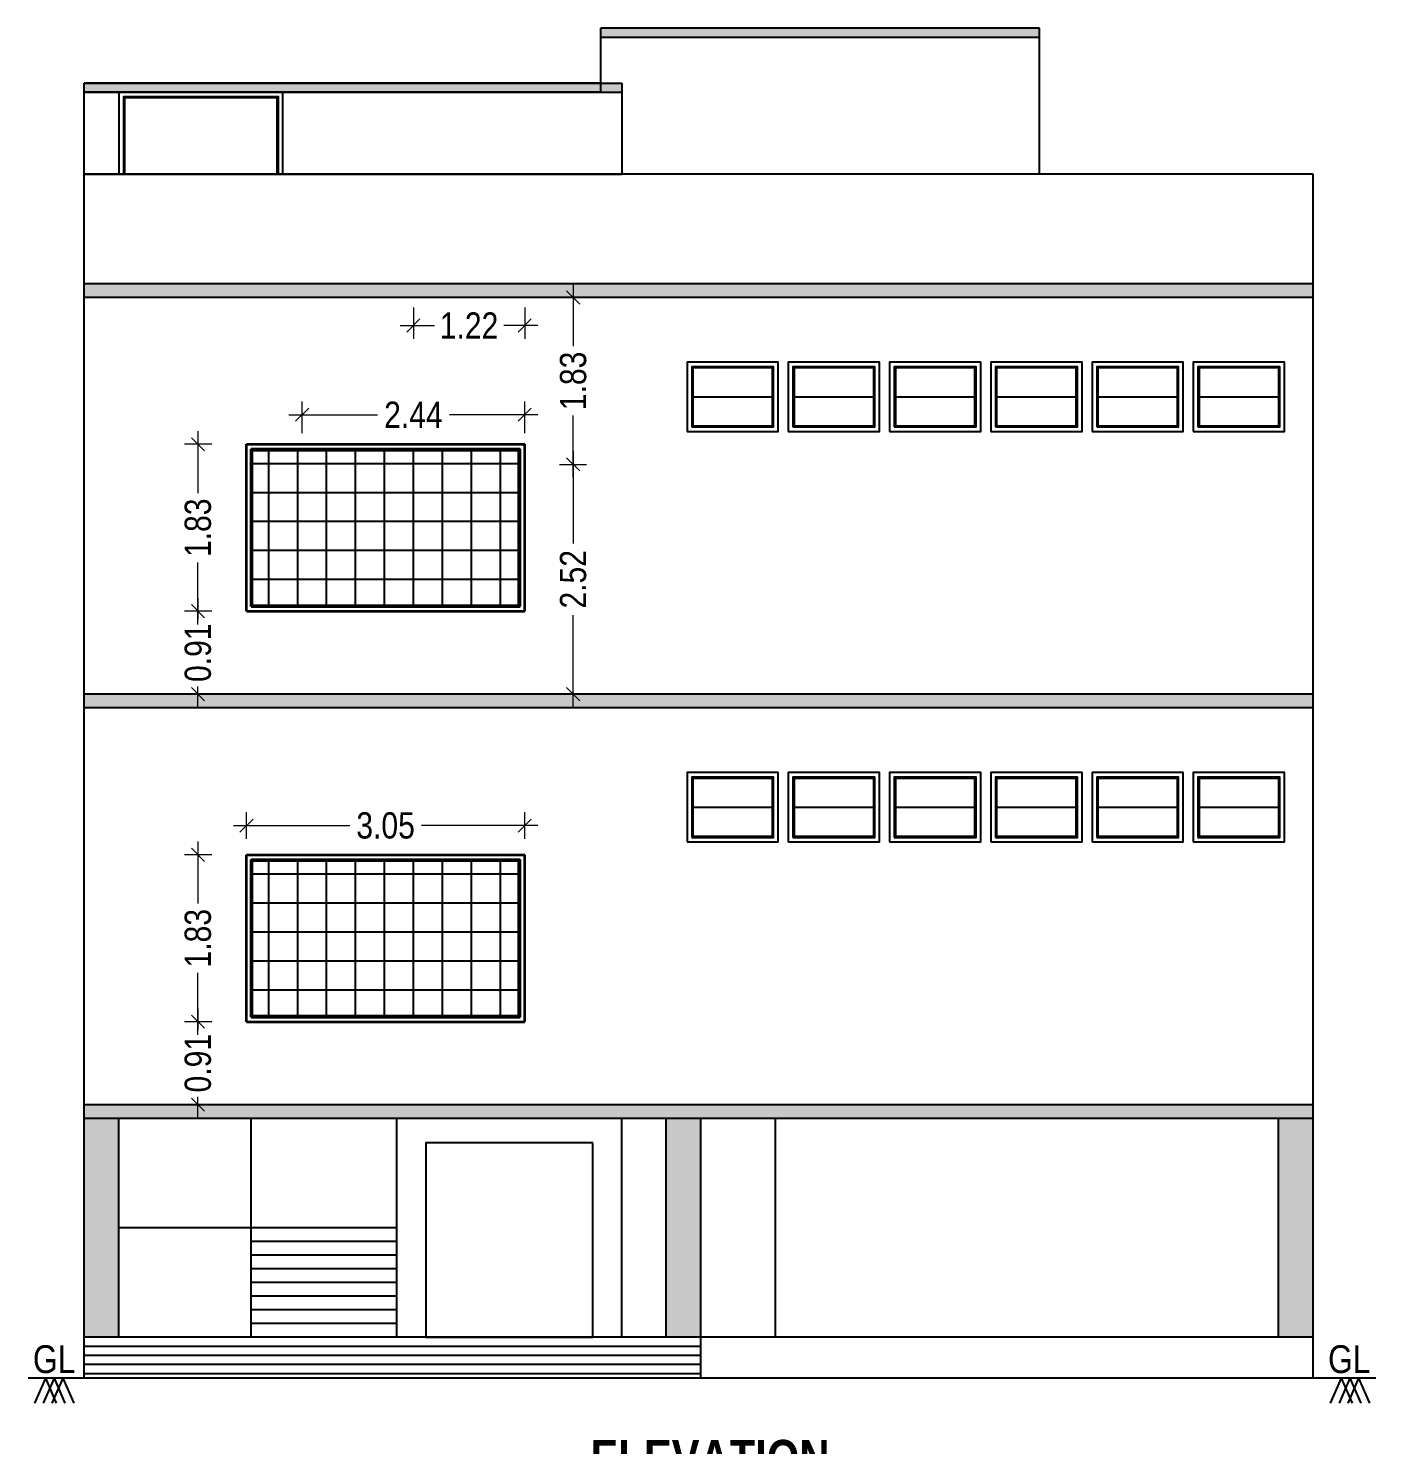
# Model space of a CAD drawing. Header units: metres. Extents: x 2865 to 2957, y -495 to -392.
# Drawn here: x 2937.15 to 2951.92, y -460.56 to -445.04 of the extents above; entities that cross this region are included whole.
import ezdxf

# ---------------------------------------------------------------- set-up
doc = ezdxf.new("R2010")
doc.units = ezdxf.units.M
doc.header["$LTSCALE"] = 12.7
doc.layers.get('Defpoints').update_dxf_attribs({"color": 140})
for name, color, linetype in [('BLK_1_FLR_1_GLASS_FACADE_1', 7, 'Continuous'), ('BLK_1_FLR_1_GLASS_FACADE_2', 7, 'Continuous'), ('BLK_1_FLR_1_GLASS_FACADE_3', 7, 'Continuous')]:
    doc.layers.add(name, color=color, linetype=linetype)
doc.layers.add('G-Elev', color=111, linetype='Continuous', lineweight=50)
doc.styles.add('Annotative', font='ARIALN.TTF')
doc.styles.get("Standard").update_dxf_attribs({"font": 'ARIALN.TTF'})
doc.dimstyles.new('BLD OUTER', dxfattribs={"dimscale": 0.096, "dimtxt": 3, "dimasz": 1.5, "dimexe": 1.524, "dimexo": 3.96875, "dimgap": 0.889, "dimtad": 0, "dimzin": 0, "dimdsep": 46, "dimtxsty": 'Annotative', "dimblk": 'OBLIQUE', "dimcen": 0, "dimdle": 1.5, "dimclrd": 256, "dimadec": 0, "dimazin": 0, "dimtfac": 1, "dimtofl": 0, "dimtmove": 0, "dimatfit": 3, "dimldrblk": 'OPEN', "dimfxl": 0, "dimtolj": 1, "dimtzin": 0, "dimlwd": 18, "dimlwe": 18, "dimarcsym": 0})

# ---------------------------------------------------------------- blocks, each defined once
blk = doc.blocks.new('_Oblique')
at = {"color": 0, "linetype": 'ByBlock', "lineweight": -2}
blk.add_line((-0.5, -0.5), (0.5, 0.5), dxfattribs=at)
blk = doc.blocks.new('*D118')
at = {"layer": 'BLK_1_FLR_1_GLASS_FACADE_1', "color": 0, "lineweight": 18}
for p, q in [((2939.543, -453.922), (2939.543, -453.631)), ((2942.593, -453.922), (2942.593, -453.631))]:
    blk.add_line(p, q, dxfattribs=at)
at = {"layer": 'BLK_1_FLR_1_GLASS_FACADE_1', "lineweight": 18}
for p, q in [((2939.399, -453.777), (2940.675, -453.777)), ((2942.737, -453.777), (2941.461, -453.777))]:
    blk.add_line(p, q, dxfattribs=at)
at = {"layer": 'Defpoints', "color": 0}
for p in [(2942.593, -453.777), (2939.543, -454.303), (2942.593, -454.303)]:
    blk.add_point(p, dxfattribs=at)
at = {"layer": 'BLK_1_FLR_1_GLASS_FACADE_1', "lineweight": 18, "xscale": 0.144, "yscale": 0.144, "zscale": 0.144, "rotation": 180}
blk.add_blockref('_Oblique', (2939.543, -453.777), dxfattribs=at)
at = {"layer": 'BLK_1_FLR_1_GLASS_FACADE_1', "lineweight": 18, "xscale": 0.144, "yscale": 0.144, "zscale": 0.144}
blk.add_blockref('_Oblique', (2942.593, -453.777), dxfattribs=at)
at = {"layer": 'BLK_1_FLR_1_GLASS_FACADE_1', "color": 0, "insert": (2941.068, -453.777), "char_height": 0.288, "attachment_point": 5, "style": 'Annotative'}
blk.add_mtext('\\A1;3.05', dxfattribs=at)
blk = doc.blocks.new('_Open')
at = {"color": 0, "linetype": 'ByBlock', "lineweight": -2}
for p, q in [((-1, 0.17), (0, 0)), ((-1, -0.17), (0, 0)), ((0, 0), (-1, 0))]:
    blk.add_line(p, q, dxfattribs=at)
blk = doc.blocks.new('*D119')
at = {"layer": 'BLK_1_FLR_1_GLASS_FACADE_1', "lineweight": 18}
for p, q in [((2939.011, -453.953), (2939.011, -454.631)), ((2939.011, -456.071), (2939.011, -455.393))]:
    blk.add_line(p, q, dxfattribs=at)
at = {"layer": 'BLK_1_FLR_1_GLASS_FACADE_1', "color": 0, "lineweight": 18}
for p, q in [((2939.162, -454.097), (2938.864, -454.097)), ((2939.162, -455.927), (2938.864, -455.927))]:
    blk.add_line(p, q, dxfattribs=at)
at = {"layer": 'Defpoints', "color": 0}
for p in [(2939.543, -454.097), (2939.011, -455.927), (2939.543, -455.927)]:
    blk.add_point(p, dxfattribs=at)
at = {"layer": 'BLK_1_FLR_1_GLASS_FACADE_1', "lineweight": 18, "xscale": 0.144, "yscale": 0.144, "zscale": 0.144}
for p, rotation in [((2939.011, -454.097), 90), ((2939.011, -455.927), 270)]:
    blk.add_blockref('_Oblique', p, dxfattribs=dict(at, rotation=rotation))
at = {"layer": 'BLK_1_FLR_1_GLASS_FACADE_1', "color": 0, "insert": (2939.011, -455.012), "char_height": 0.288, "attachment_point": 5, "rotation": 90, "style": 'Annotative'}
blk.add_mtext('\\A1;1.83', dxfattribs=at)
blk = doc.blocks.new('*D120')
at = {"layer": 'BLK_1_FLR_1_GLASS_FACADE_1', "lineweight": 18}
for p, q in [((2939.011, -455.783), (2939.011, -456.012)), ((2939.011, -456.981), (2939.011, -456.751))]:
    blk.add_line(p, q, dxfattribs=at)
at = {"layer": 'BLK_1_FLR_1_GLASS_FACADE_1', "color": 0, "lineweight": 18}
for p, q in [((2939.162, -455.927), (2938.864, -455.927)), ((2939.226, -456.837), (2938.864, -456.837))]:
    blk.add_line(p, q, dxfattribs=at)
at = {"layer": 'Defpoints', "color": 0}
for p in [(2939.543, -455.927), (2939.011, -456.837), (2939.607, -456.837)]:
    blk.add_point(p, dxfattribs=at)
at = {"layer": 'BLK_1_FLR_1_GLASS_FACADE_1', "lineweight": 18, "xscale": 0.144, "yscale": 0.144, "zscale": 0.144}
for p, rotation in [((2939.011, -455.927), 90), ((2939.011, -456.837), 270)]:
    blk.add_blockref('_Oblique', p, dxfattribs=dict(at, rotation=rotation))
at = {"layer": 'BLK_1_FLR_1_GLASS_FACADE_1', "color": 0, "insert": (2939.011, -456.382), "char_height": 0.288, "attachment_point": 5, "rotation": 90, "style": 'Annotative'}
blk.add_mtext('\\A1;0.91', dxfattribs=at)
blk = doc.blocks.new('*D121')
at = {"layer": 'BLK_1_FLR_1_GLASS_FACADE_2', "color": 0, "lineweight": 18}
for p, q in [((2940.153, -449.476), (2940.153, -449.127)), ((2942.593, -449.476), (2942.593, -449.127))]:
    blk.add_line(p, q, dxfattribs=at)
at = {"layer": 'BLK_1_FLR_1_GLASS_FACADE_2', "lineweight": 18}
for p, q in [((2940.009, -449.273), (2940.979, -449.273)), ((2942.737, -449.273), (2941.767, -449.273))]:
    blk.add_line(p, q, dxfattribs=at)
at = {"layer": 'Defpoints', "color": 0}
for p in [(2940.153, -449.273), (2940.153, -449.857), (2942.593, -449.857)]:
    blk.add_point(p, dxfattribs=at)
at = {"layer": 'BLK_1_FLR_1_GLASS_FACADE_2', "lineweight": 18, "xscale": 0.144, "yscale": 0.144, "zscale": 0.144, "rotation": 180}
blk.add_blockref('_Oblique', (2940.153, -449.273), dxfattribs=at)
at = {"layer": 'BLK_1_FLR_1_GLASS_FACADE_2', "lineweight": 18, "xscale": 0.144, "yscale": 0.144, "zscale": 0.144}
blk.add_blockref('_Oblique', (2942.593, -449.273), dxfattribs=at)
at = {"layer": 'BLK_1_FLR_1_GLASS_FACADE_2', "color": 0, "insert": (2941.373, -449.273), "char_height": 0.288, "attachment_point": 5, "style": 'Annotative'}
blk.add_mtext('\\A1;2.44', dxfattribs=at)
blk = doc.blocks.new('*D122')
at = {"layer": 'BLK_1_FLR_1_GLASS_FACADE_2', "lineweight": 18}
for p, q in [((2939.011, -449.453), (2939.011, -450.131)), ((2939.011, -451.571), (2939.011, -450.893))]:
    blk.add_line(p, q, dxfattribs=at)
at = {"layer": 'BLK_1_FLR_1_GLASS_FACADE_2', "color": 0, "lineweight": 18}
for p, q in [((2939.162, -449.597), (2938.864, -449.597)), ((2939.162, -451.427), (2938.864, -451.427))]:
    blk.add_line(p, q, dxfattribs=at)
at = {"layer": 'Defpoints', "color": 0}
for p in [(2939.543, -449.597), (2939.011, -451.427), (2939.543, -451.427)]:
    blk.add_point(p, dxfattribs=at)
at = {"layer": 'BLK_1_FLR_1_GLASS_FACADE_2', "lineweight": 18, "xscale": 0.144, "yscale": 0.144, "zscale": 0.144}
for p, rotation in [((2939.011, -449.597), 90), ((2939.011, -451.427), 270)]:
    blk.add_blockref('_Oblique', p, dxfattribs=dict(at, rotation=rotation))
at = {"layer": 'BLK_1_FLR_1_GLASS_FACADE_2', "color": 0, "insert": (2939.011, -450.512), "char_height": 0.288, "attachment_point": 5, "rotation": 90, "style": 'Annotative'}
blk.add_mtext('\\A1;1.83', dxfattribs=at)
blk = doc.blocks.new('*D123')
at = {"layer": 'BLK_1_FLR_1_GLASS_FACADE_2', "lineweight": 18}
for p, q in [((2939.011, -451.283), (2939.011, -451.512)), ((2939.011, -452.481), (2939.011, -452.251))]:
    blk.add_line(p, q, dxfattribs=at)
at = {"layer": 'BLK_1_FLR_1_GLASS_FACADE_2', "color": 0, "lineweight": 18}
for p, q in [((2939.162, -451.427), (2938.864, -451.427)), ((2939.226, -452.337), (2938.864, -452.337))]:
    blk.add_line(p, q, dxfattribs=at)
at = {"layer": 'Defpoints', "color": 0}
for p in [(2939.543, -451.427), (2939.011, -452.337), (2939.607, -452.337)]:
    blk.add_point(p, dxfattribs=at)
at = {"layer": 'BLK_1_FLR_1_GLASS_FACADE_2', "lineweight": 18, "xscale": 0.144, "yscale": 0.144, "zscale": 0.144}
for p, rotation in [((2939.011, -451.427), 90), ((2939.011, -452.337), 270)]:
    blk.add_blockref('_Oblique', p, dxfattribs=dict(at, rotation=rotation))
at = {"layer": 'BLK_1_FLR_1_GLASS_FACADE_2', "color": 0, "insert": (2939.011, -451.882), "char_height": 0.288, "attachment_point": 5, "rotation": 90, "style": 'Annotative'}
blk.add_mtext('\\A1;0.91', dxfattribs=at)
blk = doc.blocks.new('*D124')
at = {"layer": 'BLK_1_FLR_1_GLASS_FACADE_3', "lineweight": 18}
for p, q in [((2943.125, -447.843), (2943.125, -448.521)), ((2943.125, -449.961), (2943.125, -449.283))]:
    blk.add_line(p, q, dxfattribs=at)
at = {"layer": 'BLK_1_FLR_1_GLASS_FACADE_3', "color": 0, "lineweight": 18}
for p, q in [((2942.974, -447.987), (2943.272, -447.987)), ((2942.974, -449.817), (2943.272, -449.817))]:
    blk.add_line(p, q, dxfattribs=at)
at = {"layer": 'Defpoints', "color": 0}
for p in [(2942.593, -447.987), (2942.593, -449.817), (2943.125, -449.817)]:
    blk.add_point(p, dxfattribs=at)
at = {"layer": 'BLK_1_FLR_1_GLASS_FACADE_3', "lineweight": 18, "xscale": 0.144, "yscale": 0.144, "zscale": 0.144}
for p, rotation in [((2943.125, -447.987), 90), ((2943.125, -449.817), 270)]:
    blk.add_blockref('_Oblique', p, dxfattribs=dict(at, rotation=rotation))
at = {"layer": 'BLK_1_FLR_1_GLASS_FACADE_3', "color": 0, "insert": (2943.125, -448.902), "char_height": 0.288, "attachment_point": 5, "rotation": 90, "style": 'Annotative'}
blk.add_mtext('\\A1;1.83', dxfattribs=at)
blk = doc.blocks.new('*D125')
at = {"layer": 'BLK_1_FLR_1_GLASS_FACADE_3', "color": 0, "lineweight": 18}
for p, q in [((2942.974, -449.817), (2943.272, -449.817)), ((2942.798, -452.337), (2943.272, -452.337))]:
    blk.add_line(p, q, dxfattribs=at)
at = {"layer": 'BLK_1_FLR_1_GLASS_FACADE_3', "lineweight": 18}
for p, q in [((2943.125, -449.673), (2943.125, -450.684)), ((2943.125, -452.481), (2943.125, -451.47))]:
    blk.add_line(p, q, dxfattribs=at)
at = {"layer": 'Defpoints', "color": 0}
for p in [(2942.593, -449.817), (2942.417, -452.337), (2943.125, -452.337)]:
    blk.add_point(p, dxfattribs=at)
at = {"layer": 'BLK_1_FLR_1_GLASS_FACADE_3', "lineweight": 18, "xscale": 0.144, "yscale": 0.144, "zscale": 0.144}
for p, rotation in [((2943.125, -449.817), 90), ((2943.125, -452.337), 270)]:
    blk.add_blockref('_Oblique', p, dxfattribs=dict(at, rotation=rotation))
at = {"layer": 'BLK_1_FLR_1_GLASS_FACADE_3', "color": 0, "insert": (2943.125, -451.077), "char_height": 0.288, "attachment_point": 5, "rotation": 90, "style": 'Annotative'}
blk.add_mtext('\\A1;2.52', dxfattribs=at)
blk = doc.blocks.new('*D126')
at = {"layer": 'BLK_1_FLR_1_GLASS_FACADE_3', "color": 0, "lineweight": 18}
for p, q in [((2941.373, -448.098), (2941.373, -448.441)), ((2942.593, -448.098), (2942.593, -448.441))]:
    blk.add_line(p, q, dxfattribs=at)
at = {"layer": 'BLK_1_FLR_1_GLASS_FACADE_3', "lineweight": 18}
for p, q in [((2941.229, -448.295), (2941.603, -448.295)), ((2942.737, -448.295), (2942.363, -448.295))]:
    blk.add_line(p, q, dxfattribs=at)
at = {"layer": 'Defpoints', "color": 0}
for p in [(2941.373, -447.717), (2942.593, -447.717), (2941.373, -448.295)]:
    blk.add_point(p, dxfattribs=at)
at = {"layer": 'BLK_1_FLR_1_GLASS_FACADE_3', "lineweight": 18, "xscale": 0.144, "yscale": 0.144, "zscale": 0.144, "rotation": 180}
blk.add_blockref('_Oblique', (2941.373, -448.295), dxfattribs=at)
at = {"layer": 'BLK_1_FLR_1_GLASS_FACADE_3', "lineweight": 18, "xscale": 0.144, "yscale": 0.144, "zscale": 0.144}
blk.add_blockref('_Oblique', (2942.593, -448.295), dxfattribs=at)
at = {"layer": 'BLK_1_FLR_1_GLASS_FACADE_3', "color": 0, "insert": (2941.983, -448.295), "char_height": 0.288, "attachment_point": 5, "style": 'Annotative'}
blk.add_mtext('\\A1;1.22', dxfattribs=at)

msp = doc.modelspace()

# ---------------------------------------------------------------- hatches: boundary and pattern name
h = msp.add_hatch(color=8)
h.dxf.hatch_style = 1
h.paths.add_polyline_path([(2948.2367, -445.0368), (2943.4267, -445.0368), (2943.4267, -445.1368), (2948.2367, -445.1368)])
h = msp.add_hatch(color=8)
h.dxf.hatch_style = 1
h.paths.add_polyline_path([(2943.4267, -445.7368), (2943.4267, -445.6368), (2937.763, -445.6368), (2937.763, -445.7368)])
h = msp.add_hatch(color=8)
h.dxf.hatch_style = 1
h.paths.add_polyline_path([(2937.763, -445.6368), (2943.6567, -445.6368), (2943.6567, -445.7368), (2937.763, -445.7368)])
h = msp.add_hatch(color=8)
h.dxf.hatch_style = 1
h.paths.add_polyline_path([(2951.2367, -447.8368), (2937.763, -447.8368), (2937.763, -447.9868), (2951.2367, -447.9868)])
h = msp.add_hatch()
h.set_pattern_fill('ANSI37', color=8, scale=0.1, angle=135)
h.set_pattern_definition([(180, (301.3616, -55.47167), (-1e-16, -0.3175), []), (270, (301.3616, -55.47167), (0.3175, -1e-16), [])])
h.paths.add_polyline_path([(2939.6065, -451.3633), (2942.5295, -451.3633), (2942.5295, -449.6603), (2939.6065, -449.6603)])
h = msp.add_hatch(color=8)
h.dxf.hatch_style = 1
h.paths.add_polyline_path([(2951.2367, -452.3368), (2937.763, -452.3368), (2937.763, -452.4868), (2951.2367, -452.4868)])
h = msp.add_hatch()
h.set_pattern_fill('ANSI37', color=8, scale=0.1, angle=135)
h.set_pattern_definition([(180, (301.3616, -59.97167), (-1e-16, -0.3175), []), (270, (301.3616, -59.97167), (0.3175, -1e-16), [])])
h.paths.add_polyline_path([(2939.6065, -455.8633), (2942.5295, -455.8633), (2942.5295, -454.1603), (2939.6065, -454.1603)])
h = msp.add_hatch(color=8)
h.dxf.hatch_style = 1
h.paths.add_polyline_path([(2951.2367, -456.8368), (2937.763, -456.8368), (2937.763, -456.9868), (2951.2367, -456.9868)])
h.paths.add_polyline_path([(2938.143, -456.9868), (2937.763, -456.9868), (2937.763, -459.3868), (2938.143, -459.3868)])
h = msp.add_hatch(color=8)
h.dxf.hatch_style = 1
h.paths.add_polyline_path([(2944.523, -456.9868), (2944.143, -456.9868), (2944.143, -459.3868), (2944.523, -459.3868)])
h.paths.add_polyline_path([(2951.2367, -456.9868), (2950.8567, -456.9868), (2950.8567, -459.3868), (2951.2367, -459.3868)])

# ---------------------------------------------------------------- linework, layer by layer
for p, q in [((2943.4267, -445.7368), (2943.4267, -445.0368)), ((2948.2367, -446.6368), (2948.2367, -445.0368)), ((2937.763, -459.8368), (2937.763, -445.6368)), ((2943.6567, -445.6368), (2943.6567, -446.6368)), ((2951.2367, -459.8368), (2951.2367, -446.6368)), ((2951.2367, -459.8368), (2951.2367, -446.6368)), ((2944.4365, -449.0768), (2945.3095, -449.0768)), ((2945.5465, -449.0768), (2946.4195, -449.0768)), ((2946.6565, -449.0768), (2947.5295, -449.0768)), ((2947.7665, -449.0768), (2948.6395, -449.0768)), ((2948.8765, -449.0768), (2949.7495, -449.0768)), ((2949.9865, -449.0768), (2950.8595, -449.0768)), ((2951.2367, -452.3368), (2937.763, -452.3368)), ((2951.2367, -452.4868), (2937.763, -452.4868)), ((2944.4365, -453.5768), (2945.3095, -453.5768)), ((2945.5465, -453.5768), (2946.4195, -453.5768)), ((2946.6565, -453.5768), (2947.5295, -453.5768)), ((2947.7665, -453.5768), (2948.6395, -453.5768)), ((2948.8765, -453.5768), (2949.7495, -453.5768)), ((2949.9865, -453.5768), (2950.8595, -453.5768)), ((2938.143, -459.3868), (2938.143, -456.9868)), ((2939.593, -459.3868), (2939.593, -456.9868)), ((2941.193, -459.3868), (2941.193, -456.9868)), ((2943.6567, -459.3868), (2943.6567, -456.9868)), ((2944.143, -459.3868), (2944.143, -456.9868)), ((2944.523, -459.8368), (2944.523, -456.9868)), ((2945.343, -459.3868), (2945.343, -456.9868)), ((2950.8567, -459.3868), (2950.8567, -456.9868))]:
    msp.add_line(p, q)
for points in [[(2948.2367, -445.0368), (2943.4267, -445.0368)], [(2948.2367, -445.1368), (2943.4267, -445.1368)], [(2937.763, -445.6368), (2943.6567, -445.6368)], [(2943.4267, -445.6368), (2937.763, -445.6368)], [(2937.763, -445.7368), (2943.6567, -445.7368)], [(2943.4267, -445.7368), (2937.763, -445.7368)], [(2939.943, -446.6368), (2939.943, -445.7368), (2938.143, -445.7368), (2938.143, -446.6368)], [(2939.8922, -446.6368), (2939.8922, -445.7876), (2938.1938, -445.7876), (2938.1938, -446.6368)], [(2939.8795, -446.6368), (2939.8795, -445.8003), (2938.2065, -445.8003), (2938.2065, -446.6368)], [(2937.763, -446.6368), (2943.6567, -446.6368)], [(2951.2367, -446.6368), (2937.763, -446.6368)], [(2951.2367, -447.8368), (2937.763, -447.8368)], [(2951.2367, -447.9868), (2937.763, -447.9868)], [(2951.2367, -456.8368), (2937.763, -456.8368)], [(2951.2367, -456.9868), (2937.763, -456.9868)], [(2941.193, -458.1868), (2938.143, -458.1868)], [(2941.193, -458.3368), (2939.593, -458.3368)], [(2941.193, -458.4868), (2939.593, -458.4868)], [(2941.193, -458.6368), (2939.593, -458.6368)], [(2941.193, -458.7868), (2939.593, -458.7868)], [(2941.193, -458.9368), (2939.593, -458.9368)], [(2941.193, -459.0868), (2939.593, -459.0868)], [(2941.193, -459.2368), (2939.593, -459.2368)], [(2951.2367, -459.3868), (2937.763, -459.3868)], [(2944.523, -459.4868), (2937.763, -459.4868)], [(2944.523, -459.5868), (2937.763, -459.5868)], [(2944.523, -459.6868), (2937.763, -459.6868)], [(2951.9226, -459.8368), (2937.1512, -459.8368)], [(2937.3377, -459.8368), (2937.2183, -460.1073)], [(2937.4334, -459.8368), (2937.3139, -460.1073)], [(2937.3377, -459.8368), (2937.4572, -460.1073)], [(2937.5291, -459.8368), (2937.4096, -460.1073)], [(2937.4334, -459.8368), (2937.5528, -460.1073)], [(2937.5291, -459.8368), (2937.6485, -460.1073)], [(2944.523, -459.7868), (2937.763, -459.7868)], [(2951.5447, -459.8368), (2951.4253, -460.1073)], [(2951.6404, -459.8368), (2951.521, -460.1073)], [(2951.5447, -459.8368), (2951.6642, -460.1073)], [(2951.7361, -459.8368), (2951.6166, -460.1073)], [(2951.6404, -459.8368), (2951.7599, -460.1073)], [(2951.7361, -459.8368), (2951.8555, -460.1073)]]:
    msp.add_lwpolyline(points)
for points in [[(2944.373, -449.4568), (2945.373, -449.4568), (2945.373, -448.6968), (2944.373, -448.6968)], [(2945.483, -449.4568), (2946.483, -449.4568), (2946.483, -448.6968), (2945.483, -448.6968)], [(2946.593, -449.4568), (2947.593, -449.4568), (2947.593, -448.6968), (2946.593, -448.6968)], [(2947.703, -449.4568), (2948.703, -449.4568), (2948.703, -448.6968), (2947.703, -448.6968)], [(2948.813, -449.4568), (2949.813, -449.4568), (2949.813, -448.6968), (2948.813, -448.6968)], [(2949.923, -449.4568), (2950.923, -449.4568), (2950.923, -448.6968), (2949.923, -448.6968)], [(2944.4238, -449.406), (2945.3222, -449.406), (2945.3222, -448.7476), (2944.4238, -448.7476)], [(2944.4365, -449.3933), (2945.3095, -449.3933), (2945.3095, -448.7603), (2944.4365, -448.7603)], [(2945.5338, -449.406), (2946.4322, -449.406), (2946.4322, -448.7476), (2945.5338, -448.7476)], [(2945.5465, -449.3933), (2946.4195, -449.3933), (2946.4195, -448.7603), (2945.5465, -448.7603)], [(2946.6438, -449.406), (2947.5422, -449.406), (2947.5422, -448.7476), (2946.6438, -448.7476)], [(2946.6565, -449.3933), (2947.5295, -449.3933), (2947.5295, -448.7603), (2946.6565, -448.7603)], [(2947.7538, -449.406), (2948.6522, -449.406), (2948.6522, -448.7476), (2947.7538, -448.7476)], [(2947.7665, -449.3933), (2948.6395, -449.3933), (2948.6395, -448.7603), (2947.7665, -448.7603)], [(2948.8638, -449.406), (2949.7622, -449.406), (2949.7622, -448.7476), (2948.8638, -448.7476)], [(2948.8765, -449.3933), (2949.7495, -449.3933), (2949.7495, -448.7603), (2948.8765, -448.7603)], [(2949.9738, -449.406), (2950.8722, -449.406), (2950.8722, -448.7476), (2949.9738, -448.7476)], [(2949.9865, -449.3933), (2950.8595, -449.3933), (2950.8595, -448.7603), (2949.9865, -448.7603)], [(2944.373, -453.9568), (2945.373, -453.9568), (2945.373, -453.1968), (2944.373, -453.1968)], [(2945.483, -453.9568), (2946.483, -453.9568), (2946.483, -453.1968), (2945.483, -453.1968)], [(2946.593, -453.9568), (2947.593, -453.9568), (2947.593, -453.1968), (2946.593, -453.1968)], [(2947.703, -453.9568), (2948.703, -453.9568), (2948.703, -453.1968), (2947.703, -453.1968)], [(2948.813, -453.9568), (2949.813, -453.9568), (2949.813, -453.1968), (2948.813, -453.1968)], [(2949.923, -453.9568), (2950.923, -453.9568), (2950.923, -453.1968), (2949.923, -453.1968)], [(2944.4238, -453.906), (2945.3222, -453.906), (2945.3222, -453.2476), (2944.4238, -453.2476)], [(2944.4365, -453.8933), (2945.3095, -453.8933), (2945.3095, -453.2603), (2944.4365, -453.2603)], [(2945.5338, -453.906), (2946.4322, -453.906), (2946.4322, -453.2476), (2945.5338, -453.2476)], [(2945.5465, -453.8933), (2946.4195, -453.8933), (2946.4195, -453.2603), (2945.5465, -453.2603)], [(2946.6438, -453.906), (2947.5422, -453.906), (2947.5422, -453.2476), (2946.6438, -453.2476)], [(2946.6565, -453.8933), (2947.5295, -453.8933), (2947.5295, -453.2603), (2946.6565, -453.2603)], [(2947.7538, -453.906), (2948.6522, -453.906), (2948.6522, -453.2476), (2947.7538, -453.2476)], [(2947.7665, -453.8933), (2948.6395, -453.8933), (2948.6395, -453.2603), (2947.7665, -453.2603)], [(2948.8638, -453.906), (2949.7622, -453.906), (2949.7622, -453.2476), (2948.8638, -453.2476)], [(2948.8765, -453.8933), (2949.7495, -453.8933), (2949.7495, -453.2603), (2948.8765, -453.2603)], [(2949.9738, -453.906), (2950.8722, -453.906), (2950.8722, -453.2476), (2949.9738, -453.2476)], [(2949.9865, -453.8933), (2950.8595, -453.8933), (2950.8595, -453.2603), (2949.9865, -453.2603)], [(2943.3398, -457.2568), (2941.5098, -457.2568), (2941.5098, -459.3868), (2943.3398, -459.3868)]]:
    msp.add_lwpolyline(points, close=True)
at = {"layer": 'G-Elev', "linetype": 'Continuous', "lineweight": 35}
for p, q in [((2939.543, -451.4268), (2939.543, -449.5968)), ((2939.543, -449.5968), (2942.593, -449.5968)), ((2939.5938, -451.376), (2939.5938, -449.6476)), ((2939.5938, -449.6476), (2942.5422, -449.6476)), ((2939.6065, -451.3633), (2939.6065, -449.6603)), ((2939.6065, -449.6603), (2942.5295, -449.6603)), ((2942.5295, -451.3633), (2942.5295, -449.6603)), ((2942.5422, -451.376), (2942.5422, -449.6476)), ((2942.593, -451.4268), (2942.593, -449.5968)), ((2939.5938, -451.376), (2942.5422, -451.376)), ((2939.6065, -451.3633), (2942.5295, -451.3633)), ((2939.543, -451.4268), (2942.593, -451.4268)), ((2939.543, -455.9268), (2939.543, -454.0968)), ((2939.543, -454.0968), (2942.593, -454.0968)), ((2939.5938, -455.876), (2939.5938, -454.1476)), ((2939.5938, -454.1476), (2942.5422, -454.1476)), ((2939.6065, -455.8633), (2939.6065, -454.1603)), ((2939.6065, -454.1603), (2942.5295, -454.1603)), ((2942.5295, -455.8633), (2942.5295, -454.1603)), ((2942.5422, -455.876), (2942.5422, -454.1476)), ((2942.593, -455.9268), (2942.593, -454.0968)), ((2939.5938, -455.876), (2942.5422, -455.876)), ((2939.6065, -455.8633), (2942.5295, -455.8633)), ((2939.543, -455.9268), (2942.593, -455.9268))]:
    msp.add_line(p, q, dxfattribs=at)

# ---------------------------------------------------------------- texts
for p in [(2937.2013, -459.779), (2951.4004, -459.779)]:
    msp.add_text('GL', height=0.3048).set_placement(p)
at = {"insert": (2944.6242, -460.7147), "char_height": 0.4, "width": 8.839683, "attachment_point": 5, "style": 'Annotative'}
msp.add_mtext('{\\fArial Narrow|b1|i0|c0|p34;\\LELEVATION}', dxfattribs=at)

# ---------------------------------------------------------------- dimensions: what is measured, and where the dimension line sits
at = {"layer": 'BLK_1_FLR_1_GLASS_FACADE_1', "color": 2}
dim = msp.add_aligned_dim(p1=(2939.543, -454.3034), p2=(2942.593, -454.3034), distance=0.5264, dimstyle='BLD OUTER', override={"dimpost": '\\X'}, dxfattribs=at)
dim.commit()
dim.dimension.update_dxf_attribs({"geometry": '*D118', "text_midpoint": (2941.068, -453.777)})
at = {"layer": 'BLK_1_FLR_1_GLASS_FACADE_1', "color": 1}
dim = msp.add_aligned_dim(p1=(2939.543, -454.0968), p2=(2939.543, -455.9268), distance=-0.5323, dimstyle='BLD OUTER', override={"dimpost": '\\X'}, dxfattribs=at)
dim.commit()
dim.dimension.update_dxf_attribs({"geometry": '*D119', "text_midpoint": (2939.0107, -455.0118)})
at = {"layer": 'BLK_1_FLR_1_GLASS_FACADE_1', "color": 3}
dim = msp.add_linear_dim(base=(2939.0107, -456.8368), p1=(2939.543, -455.9268), p2=(2939.6065, -456.8368), angle=90, dimstyle='BLD OUTER', override={"dimpost": '\\X', "dimtmove": 1}, dxfattribs=at)
dim.commit()
dim.dimension.update_dxf_attribs({"geometry": '*D120', "text_midpoint": (2939.0107, -456.3818)})
at = {"layer": 'BLK_1_FLR_1_GLASS_FACADE_2', "color": 2}
dim = msp.add_aligned_dim(p1=(2942.593, -449.8567), p2=(2940.153, -449.8567), distance=-0.5836, dimstyle='BLD OUTER', override={"dimpost": '\\X'}, dxfattribs=at)
dim.commit()
dim.dimension.update_dxf_attribs({"geometry": '*D121', "text_midpoint": (2941.373, -449.2731)})
at = {"layer": 'BLK_1_FLR_1_GLASS_FACADE_2', "color": 1}
dim = msp.add_aligned_dim(p1=(2939.543, -449.5968), p2=(2939.543, -451.4268), distance=-0.5323, dimstyle='BLD OUTER', override={"dimpost": '\\X'}, dxfattribs=at)
dim.commit()
dim.dimension.update_dxf_attribs({"geometry": '*D122', "text_midpoint": (2939.0107, -450.5118)})
at = {"layer": 'BLK_1_FLR_1_GLASS_FACADE_2', "color": 3}
dim = msp.add_linear_dim(base=(2939.0107, -452.3368), p1=(2939.543, -451.4268), p2=(2939.6065, -452.3368), angle=90, dimstyle='BLD OUTER', override={"dimpost": '\\X', "dimtmove": 1}, dxfattribs=at)
dim.commit()
dim.dimension.update_dxf_attribs({"geometry": '*D123', "text_midpoint": (2939.0107, -451.8818)})
at = {"layer": 'BLK_1_FLR_1_GLASS_FACADE_3', "color": 2}
dim = msp.add_aligned_dim(p1=(2942.593, -447.7171), p2=(2941.373, -447.7171), distance=0.5774, dimstyle='BLD OUTER', override={"dimpost": '\\X'}, dxfattribs=at)
dim.commit()
dim.dimension.update_dxf_attribs({"geometry": '*D126', "text_midpoint": (2941.983, -448.2945)})
at = {"layer": 'BLK_1_FLR_1_GLASS_FACADE_3', "color": 1}
dim = msp.add_aligned_dim(p1=(2942.593, -447.9868), p2=(2942.593, -449.8168), distance=0.5323, dimstyle='BLD OUTER', override={"dimpost": '\\X'}, dxfattribs=at)
dim.commit()
dim.dimension.update_dxf_attribs({"geometry": '*D124', "text_midpoint": (2943.1254, -448.9018)})
at = {"layer": 'BLK_1_FLR_1_GLASS_FACADE_3', "color": 3}
dim = msp.add_linear_dim(base=(2943.1254, -452.3368), p1=(2942.593, -449.8168), p2=(2942.4172, -452.3368), angle=90, dimstyle='BLD OUTER', override={"dimpost": '\\X', "dimtmove": 1}, dxfattribs=at)
dim.commit()
dim.dimension.update_dxf_attribs({"geometry": '*D125', "text_midpoint": (2943.1254, -451.0768)})

doc.saveas('drawing.dxf')
